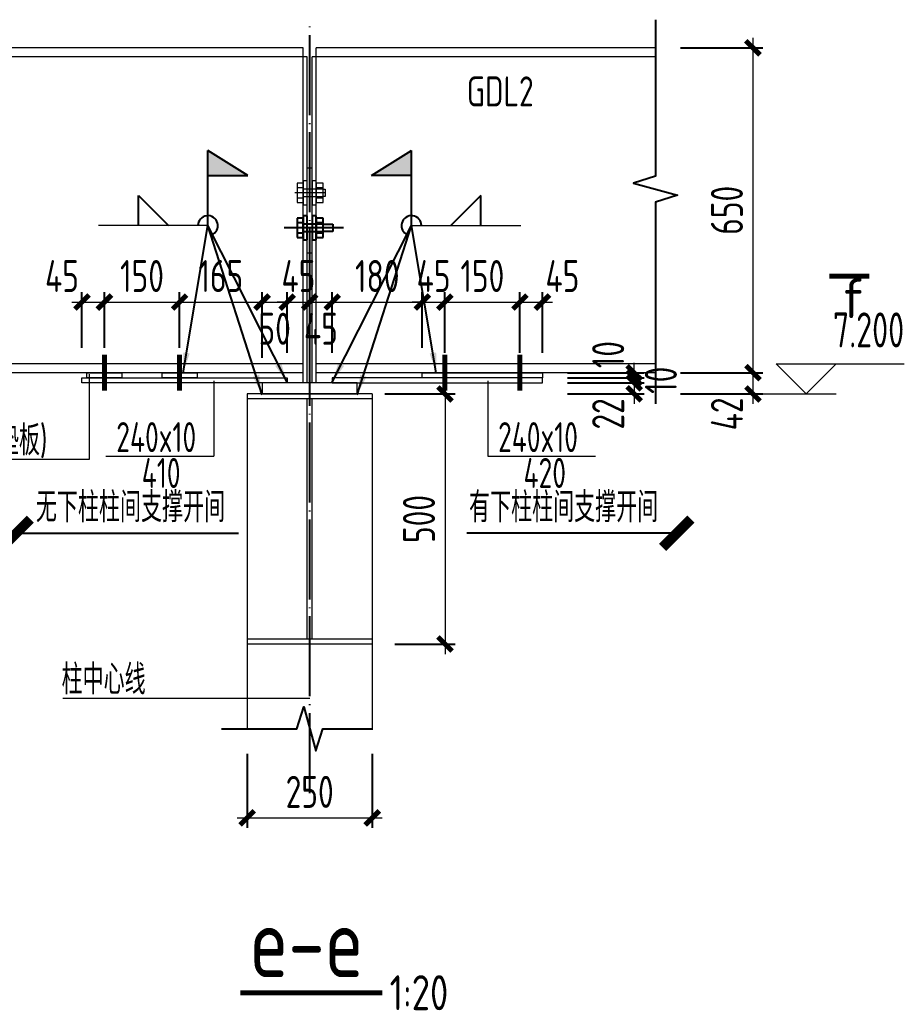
# Model space of a CAD drawing. Extents: x -2746917 to -971774, y -3334247 to -3250358.
# Drawn here: x -1292101 to -1283267, y -3303598 to -3293698 of the extents above; entities that cross this region are included whole.
import ezdxf
from ezdxf.enums import TextEntityAlignment as Align

# ---------------------------------------------------------------- set-up
doc = ezdxf.new("R2010")
doc.units = 0
doc.header["$LTSCALE"] = 1000
doc.header["$MEASUREMENT"] = 0
doc.header["$PDMODE"] = 35
doc.linetypes.add('CENTERX2', pattern=[101.6, 63.5, -12.7, 12.7, -12.7])
doc.linetypes.add('DOTE', pattern=[2.42, 2, -0.2, 0.02, -0.2])
doc.layers.get('0').update_dxf_attribs({"linetype": 'CONTINUOUS'})
doc.layers.get('Defpoints').update_dxf_attribs({"linetype": 'CONTINUOUS'})
for name, color, linetype in [('AXIS', 253, 'DOTE'), ('BEAM_CON', 4, 'CONTINUOUS'), ('COLU', 7, 'CONTINUOUS'), ('DIM', 3, 'CONTINUOUS'), ('DOTE', 1, 'DOTE'), ('GJ', 1, 'CONTINUOUS'), ('NUM', 7, 'CONTINUOUS'), ('REIN', 1, 'CONTINUOUS'), ('TEXT', 7, 'CONTINUOUS'), ('THICK', 6, 'CONTINUOUS'), ('THIN', 7, 'CONTINUOUS'), ('WELD', 7, 'CONTINUOUS')]:
    doc.layers.add(name, color=color, linetype=linetype)
doc.styles.add('SJQYTEXTSTYLE', font='GBXWXT.shx', dxfattribs={"bigfont": 'GBHZFS.shx'})
doc.styles.add('TSSD_Dimension', font='tssdeng.shx', dxfattribs={"width": 0.75, "bigfont": 'Hztxt.shx'})
doc.styles.add('TSSD_Label', font='tssdeng.shx', dxfattribs={"width": 0.75, "bigfont": 'hztxt.shx'})
doc.styles.add('TSSD_Rein', font='Tssdeng.shx', dxfattribs={"width": 0.75, "bigfont": 'hztxt.shx'})
doc.dimstyles.new('SJQY_30_100', dxfattribs={"dimtxt": 350, "dimasz": 100, "dimexe": 250, "dimexo": 250, "dimgap": 100, "dimtad": 1, "dimdec": 0, "dimlfac": 0.3, "dimzin": 0, "dimdsep": 46, "dimtxsty": 'SJQYTEXTSTYLE', "dimblk": 'ARCHTICK', "dimcen": 0, "dimclrd": 256, "dimclre": 256, "dimclrt": 256, "dimadec": 0, "dimazin": 0, "dimtfac": 1, "dimtdec": 0, "dimtix": 1, "dimtmove": 2, "dimatfit": 1, "dimldrblk": 'ARCHTICK', "dimfxl": 1, "dimtvp": 1, "dimtolj": 1, "dimtzin": 0, "dimlwd": -1, "dimlwe": -1, "dimarcsym": 0})
doc.dimstyles.new('TSSD_20_100', dxfattribs={"dimtxt": 350, "dimasz": 100, "dimexe": 100, "dimexo": 250, "dimgap": 100, "dimtad": 1, "dimdec": 0, "dimlfac": 0.2, "dimzin": 0, "dimdsep": 46, "dimtxsty": 'TSSD_Dimension', "dimblk": 'ARCHTICK', "dimcen": 0, "dimdle": 100, "dimclrt": 7, "dimadec": 0, "dimazin": 0, "dimtfac": 1, "dimtdec": 0, "dimtix": 1, "dimtmove": 2, "dimatfit": 3, "dimfxl": 1, "dimtolj": 1, "dimtzin": 0, "dimlwd": 5, "dimarcsym": 0})
doc.dimstyles.new('TSSD_LEADER_STYLE_200.0', dxfattribs={"dimtxt": 700, "dimasz": 200, "dimexe": 200, "dimexo": 500, "dimgap": 0.09, "dimtad": 0, "dimtih": 1, "dimtoh": 1, "dimdec": 4, "dimzin": 0, "dimdsep": 46, "dimtxsty": 'Standard', "dimcen": 0.09, "dimdle": 200, "dimclrt": 7, "dimadec": 0, "dimazin": 0, "dimtfac": 1, "dimtdec": 4, "dimtofl": 0, "dimtmove": 0, "dimatfit": 3, "dimfxl": 1, "dimtolj": 1, "dimtzin": 0, "dimarcsym": 0})

# ---------------------------------------------------------------- blocks, each defined once
blk = doc.blocks.new('A$C1EF05E11')
at = {"layer": 'DOTE', "color": 8, "linetype": 'CENTERX2'}
blk.add_line((279.2, 11.6), (-313, 11.6), dxfattribs=at)
at = {"layer": 'GJ', "color": 8}
for p, q in [((-124.6, 107.6), (-184.6, 107.6)), ((-184.6, 107.6), (-184.6, -84.4)), ((-84.6, 131.6), (-124.6, 131.6)), ((-124.6, 131.6), (-124.6, -108.4)), ((-124.6, -84.4), (-124.6, 107.6)), ((-84.6, -108.4), (-84.6, 131.6)), ((-34.6, 131.6), (-34.6, -108.4)), ((5.4, 131.6), (-34.6, 131.6)), ((5.4, -108.4), (5.4, 131.6)), ((75.4, 107.6), (5.4, 107.6)), ((5.4, 107.6), (5.4, -84.4)), ((75.4, -84.4), (75.4, 107.6)), ((-124.6, 62.6), (-184.6, 62.6)), ((75.4, 47.6), (-124.6, 47.6)), ((75.4, 62.6), (5.4, 62.6)), ((75.4, 47.6), (171.7, 47.6)), ((171.7, 47.6), (171.7, -24.4)), ((-184.6, -39.4), (-124.6, -39.4)), ((-184.6, -84.4), (-124.6, -84.4)), ((-124.6, -24.4), (75.4, -24.4)), ((5.4, -39.4), (75.4, -39.4)), ((5.4, -84.4), (75.4, -84.4)), ((171.7, -24.4), (75.4, -24.4)), ((-124.6, -108.4), (-84.6, -108.4)), ((-34.6, -108.4), (5.4, -108.4))]:
    blk.add_line(p, q, dxfattribs=at)
blk = doc.blocks.new('_ArchTick')
at = {"color": 0, "const_width": 0.5}
blk.add_lwpolyline([(-0.707, -0.707), (0.707, 0.707)], dxfattribs=at)
blk = doc.blocks.new('*D133')
at = {"layer": 'Defpoints', "color": 0, "ltscale": 1.5}
for p in [(-1291255.6, -3296519.4), (-1291480.6, -3297225.9, -48), (-1291255.6, -3297225.9)]:
    blk.add_point(p, dxfattribs=at)
at = {"layer": 'DIM', "color": 0, "lineweight": -2, "ltscale": 1.5}
for p, q in [((-1291480.6, -3296975.9), (-1291480.6, -3296419.4)), ((-1291255.6, -3296975.9), (-1291255.6, -3296419.4))]:
    blk.add_line(p, q, dxfattribs=at)
at = {"layer": 'DIM', "color": 0, "lineweight": 5, "ltscale": 1.5}
blk.add_line((-1291580.6, -3296519.4), (-1291155.6, -3296519.4), dxfattribs=at)
at = {"layer": 'DIM', "color": 0, "lineweight": 5, "ltscale": 1.5, "xscale": 100, "yscale": 100, "zscale": 100, "rotation": 180}
blk.add_blockref('_ArchTick', (-1291480.6, -3296519.4), dxfattribs=at)
at = {"layer": 'DIM', "color": 0, "lineweight": 5, "ltscale": 1.5, "xscale": 100, "yscale": 100, "zscale": 100}
blk.add_blockref('_ArchTick', (-1291255.6, -3296519.4), dxfattribs=at)
at = {"layer": 'DIM', "color": 7, "ltscale": 1.5, "insert": (-1291680.2, -3296259.4), "char_height": 320, "attachment_point": 5, "style": 'TSSD_Dimension'}
blk.add_mtext('\\A1;45', dxfattribs=at)
blk = doc.blocks.new('*D134')
at = {"layer": 'Defpoints', "color": 0, "ltscale": 1.5}
for p in [(-1290505.6, -3296519.4), (-1291255.6, -3297225.9, -48), (-1290505.6, -3297225.9)]:
    blk.add_point(p, dxfattribs=at)
at = {"layer": 'DIM', "color": 0, "lineweight": -2, "ltscale": 1.5}
for p, q in [((-1291255.6, -3296975.9), (-1291255.6, -3296419.4)), ((-1290505.6, -3296975.9), (-1290505.6, -3296419.4))]:
    blk.add_line(p, q, dxfattribs=at)
at = {"layer": 'DIM', "color": 0, "lineweight": 5, "ltscale": 1.5}
blk.add_line((-1291355.6, -3296519.4), (-1290405.6, -3296519.4), dxfattribs=at)
at = {"layer": 'DIM', "color": 0, "lineweight": 5, "ltscale": 1.5, "xscale": 100, "yscale": 100, "zscale": 100, "rotation": 180}
blk.add_blockref('_ArchTick', (-1291255.6, -3296519.4), dxfattribs=at)
at = {"layer": 'DIM', "color": 0, "lineweight": 5, "ltscale": 1.5, "xscale": 100, "yscale": 100, "zscale": 100}
blk.add_blockref('_ArchTick', (-1290505.6, -3296519.4), dxfattribs=at)
at = {"layer": 'DIM', "color": 7, "ltscale": 1.5, "insert": (-1290880.6, -3296259.4), "char_height": 320, "attachment_point": 5, "style": 'TSSD_Dimension'}
blk.add_mtext('\\A1;150', dxfattribs=at)
blk = doc.blocks.new('*D135')
at = {"layer": 'Defpoints', "color": 0, "ltscale": 1.5}
for p in [(-1289680.6, -3296519.4), (-1290505.6, -3297225.9), (-1289680.6, -3297325.9, -48)]:
    blk.add_point(p, dxfattribs=at)
at = {"layer": 'DIM', "color": 0, "lineweight": -2, "ltscale": 1.5}
for p, q in [((-1290505.6, -3296975.9), (-1290505.6, -3296419.4)), ((-1289680.6, -3297075.9), (-1289680.6, -3296419.4))]:
    blk.add_line(p, q, dxfattribs=at)
at = {"layer": 'DIM', "color": 0, "lineweight": 5, "ltscale": 1.5}
blk.add_line((-1290605.6, -3296519.4), (-1289580.6, -3296519.4), dxfattribs=at)
at = {"layer": 'DIM', "color": 0, "lineweight": 5, "ltscale": 1.5, "xscale": 100, "yscale": 100, "zscale": 100, "rotation": 180}
blk.add_blockref('_ArchTick', (-1290505.6, -3296519.4), dxfattribs=at)
at = {"layer": 'DIM', "color": 0, "lineweight": 5, "ltscale": 1.5, "xscale": 100, "yscale": 100, "zscale": 100}
blk.add_blockref('_ArchTick', (-1289680.6, -3296519.4), dxfattribs=at)
at = {"layer": 'DIM', "color": 7, "ltscale": 1.5, "insert": (-1290093.1, -3296259.4), "char_height": 320, "attachment_point": 5, "style": 'TSSD_Dimension'}
blk.add_mtext('\\A1;165', dxfattribs=at)
blk = doc.blocks.new('*D136')
at = {"layer": 'Defpoints', "color": 0, "ltscale": 1.5}
for p in [(-1289430.6, -3296519.4), (-1289430.6, -3297275.9, -48), (-1289680.6, -3297325.9, -48)]:
    blk.add_point(p, dxfattribs=at)
at = {"layer": 'DIM', "color": 0, "lineweight": -2, "ltscale": 1.5}
for p, q in [((-1289680.6, -3297075.9), (-1289680.6, -3296419.4)), ((-1289430.6, -3297025.9), (-1289430.6, -3296419.4))]:
    blk.add_line(p, q, dxfattribs=at)
at = {"layer": 'DIM', "color": 0, "lineweight": 5, "ltscale": 1.5}
blk.add_line((-1289780.6, -3296519.4), (-1289330.6, -3296519.4), dxfattribs=at)
at = {"layer": 'DIM', "color": 0, "lineweight": 5, "ltscale": 1.5, "xscale": 100, "yscale": 100, "zscale": 100, "rotation": 180}
blk.add_blockref('_ArchTick', (-1289680.6, -3296519.4), dxfattribs=at)
at = {"layer": 'DIM', "color": 0, "lineweight": 5, "ltscale": 1.5, "xscale": 100, "yscale": 100, "zscale": 100}
blk.add_blockref('_ArchTick', (-1289430.6, -3296519.4), dxfattribs=at)
at = {"layer": 'DIM', "color": 7, "ltscale": 1.5, "insert": (-1289555.6, -3296786.1), "char_height": 320, "attachment_point": 5, "style": 'TSSD_Dimension'}
blk.add_mtext('\\A1;50', dxfattribs=at)
blk = doc.blocks.new('*D137')
at = {"layer": 'Defpoints', "color": 0, "ltscale": 1.5}
for p in [(-1289205.6, -3296519.4), (-1289430.6, -3297275.9, -48), (-1289205.6, -3297275.9, -48)]:
    blk.add_point(p, dxfattribs=at)
at = {"layer": 'DIM', "color": 0, "lineweight": -2, "ltscale": 1.5}
for p, q in [((-1289430.6, -3297025.9), (-1289430.6, -3296419.4)), ((-1289205.6, -3297025.9), (-1289205.6, -3296419.4))]:
    blk.add_line(p, q, dxfattribs=at)
at = {"layer": 'DIM', "color": 0, "lineweight": 5, "ltscale": 1.5}
for p, q in [((-1289430.6, -3296519.4), (-1289530.6, -3296519.4)), ((-1289430.6, -3296519.4), (-1289205.6, -3296519.4)), ((-1289205.6, -3296519.4), (-1289105.6, -3296519.4))]:
    blk.add_line(p, q, dxfattribs=at)
at = {"layer": 'DIM', "color": 0, "lineweight": 5, "ltscale": 1.5, "xscale": 100, "yscale": 100, "zscale": 100}
blk.add_blockref('_ArchTick', (-1289430.6, -3296519.4), dxfattribs=at)
at = {"layer": 'DIM', "color": 0, "lineweight": 5, "ltscale": 1.5, "xscale": 100, "yscale": 100, "zscale": 100, "rotation": 180}
blk.add_blockref('_ArchTick', (-1289205.6, -3296519.4), dxfattribs=at)
at = {"layer": 'DIM', "color": 7, "ltscale": 1.5, "insert": (-1289318.1, -3296259.4), "char_height": 320, "attachment_point": 5, "style": 'TSSD_Dimension'}
blk.add_mtext('\\A1;45', dxfattribs=at)
blk = doc.blocks.new('*D138')
at = {"layer": 'Defpoints', "color": 0, "ltscale": 1.5}
for p in [(-1288980.6, -3296519.4), (-1289205.6, -3297275.9, -48), (-1288980.6, -3297275.9, -48)]:
    blk.add_point(p, dxfattribs=at)
at = {"layer": 'DIM', "color": 0, "lineweight": -2, "ltscale": 1.5}
for p, q in [((-1289205.6, -3297025.9), (-1289205.6, -3296419.4)), ((-1288980.6, -3297025.9), (-1288980.6, -3296419.4))]:
    blk.add_line(p, q, dxfattribs=at)
at = {"layer": 'DIM', "color": 0, "lineweight": 5, "ltscale": 1.5}
blk.add_line((-1289305.6, -3296519.4), (-1288880.6, -3296519.4), dxfattribs=at)
at = {"layer": 'DIM', "color": 0, "lineweight": 5, "ltscale": 1.5, "xscale": 100, "yscale": 100, "zscale": 100, "rotation": 180}
blk.add_blockref('_ArchTick', (-1289205.6, -3296519.4), dxfattribs=at)
at = {"layer": 'DIM', "color": 0, "lineweight": 5, "ltscale": 1.5, "xscale": 100, "yscale": 100, "zscale": 100}
blk.add_blockref('_ArchTick', (-1288980.6, -3296519.4), dxfattribs=at)
at = {"layer": 'DIM', "color": 7, "ltscale": 1.5, "insert": (-1289093.1, -3296786.1), "char_height": 320, "attachment_point": 5, "style": 'TSSD_Dimension'}
blk.add_mtext('\\A1;45', dxfattribs=at)
blk = doc.blocks.new('*D139')
at = {"layer": 'Defpoints', "color": 0, "ltscale": 1.5}
for p in [(-1288080.6, -3296519.4), (-1288980.6, -3297275.9, -48), (-1288080.6, -3297225.9, -48)]:
    blk.add_point(p, dxfattribs=at)
at = {"layer": 'DIM', "color": 0, "lineweight": -2, "ltscale": 1.5}
for p, q in [((-1288980.6, -3297025.9), (-1288980.6, -3296419.4)), ((-1288080.6, -3296975.9), (-1288080.6, -3296419.4))]:
    blk.add_line(p, q, dxfattribs=at)
at = {"layer": 'DIM', "color": 0, "lineweight": 5, "ltscale": 1.5}
blk.add_line((-1289080.6, -3296519.4), (-1287980.6, -3296519.4), dxfattribs=at)
at = {"layer": 'DIM', "color": 0, "lineweight": 5, "ltscale": 1.5, "xscale": 100, "yscale": 100, "zscale": 100, "rotation": 180}
blk.add_blockref('_ArchTick', (-1288980.6, -3296519.4), dxfattribs=at)
at = {"layer": 'DIM', "color": 0, "lineweight": 5, "ltscale": 1.5, "xscale": 100, "yscale": 100, "zscale": 100}
blk.add_blockref('_ArchTick', (-1288080.6, -3296519.4), dxfattribs=at)
at = {"layer": 'DIM', "color": 7, "ltscale": 1.5, "insert": (-1288530.6, -3296259.4), "char_height": 320, "attachment_point": 5, "style": 'TSSD_Dimension'}
blk.add_mtext('\\A1;180', dxfattribs=at)
blk = doc.blocks.new('*D140')
at = {"layer": 'Defpoints', "color": 0, "ltscale": 1.5}
for p in [(-1287855.6, -3296519.4), (-1288080.6, -3297225.9, -48), (-1287855.6, -3297275.9, -48)]:
    blk.add_point(p, dxfattribs=at)
at = {"layer": 'DIM', "color": 0, "lineweight": -2, "ltscale": 1.5}
for p, q in [((-1288080.6, -3296975.9), (-1288080.6, -3296419.4)), ((-1287855.6, -3297025.9), (-1287855.6, -3296419.4))]:
    blk.add_line(p, q, dxfattribs=at)
at = {"layer": 'DIM', "color": 0, "lineweight": 5, "ltscale": 1.5}
for p, q in [((-1288080.6, -3296519.4), (-1288180.6, -3296519.4)), ((-1288080.6, -3296519.4), (-1287855.6, -3296519.4)), ((-1287855.6, -3296519.4), (-1287755.6, -3296519.4))]:
    blk.add_line(p, q, dxfattribs=at)
at = {"layer": 'DIM', "color": 0, "lineweight": 5, "ltscale": 1.5, "xscale": 100, "yscale": 100, "zscale": 100}
blk.add_blockref('_ArchTick', (-1288080.6, -3296519.4), dxfattribs=at)
at = {"layer": 'DIM', "color": 0, "lineweight": 5, "ltscale": 1.5, "xscale": 100, "yscale": 100, "zscale": 100, "rotation": 180}
blk.add_blockref('_ArchTick', (-1287855.6, -3296519.4), dxfattribs=at)
at = {"layer": 'DIM', "color": 7, "ltscale": 1.5, "insert": (-1287968.1, -3296259.4), "char_height": 320, "attachment_point": 5, "style": 'TSSD_Dimension'}
blk.add_mtext('\\A1;45', dxfattribs=at)
blk = doc.blocks.new('*D141')
at = {"layer": 'Defpoints', "color": 0, "ltscale": 1.5}
for p in [(-1287105.6, -3296519.4), (-1287855.6, -3297275.9, -48), (-1287105.6, -3297275.9, -48)]:
    blk.add_point(p, dxfattribs=at)
at = {"layer": 'DIM', "color": 0, "lineweight": -2, "ltscale": 1.5}
for p, q in [((-1287855.6, -3297025.9), (-1287855.6, -3296419.4)), ((-1287105.6, -3297025.9), (-1287105.6, -3296419.4))]:
    blk.add_line(p, q, dxfattribs=at)
at = {"layer": 'DIM', "color": 0, "lineweight": 5, "ltscale": 1.5}
blk.add_line((-1287955.6, -3296519.4), (-1287005.6, -3296519.4), dxfattribs=at)
at = {"layer": 'DIM', "color": 0, "lineweight": 5, "ltscale": 1.5, "xscale": 100, "yscale": 100, "zscale": 100, "rotation": 180}
blk.add_blockref('_ArchTick', (-1287855.6, -3296519.4), dxfattribs=at)
at = {"layer": 'DIM', "color": 0, "lineweight": 5, "ltscale": 1.5, "xscale": 100, "yscale": 100, "zscale": 100}
blk.add_blockref('_ArchTick', (-1287105.6, -3296519.4), dxfattribs=at)
at = {"layer": 'DIM', "color": 7, "ltscale": 1.5, "insert": (-1287480.6, -3296259.4), "char_height": 320, "attachment_point": 5, "style": 'TSSD_Dimension'}
blk.add_mtext('\\A1;150', dxfattribs=at)
blk = doc.blocks.new('*D142')
at = {"layer": 'Defpoints', "color": 0, "ltscale": 1.5}
for p in [(-1286880.6, -3296519.4), (-1287105.6, -3297275.9, -48), (-1286880.6, -3297275.9, -48)]:
    blk.add_point(p, dxfattribs=at)
at = {"layer": 'DIM', "color": 0, "lineweight": -2, "ltscale": 1.5}
for p, q in [((-1287105.6, -3297025.9), (-1287105.6, -3296419.4)), ((-1286880.6, -3297025.9), (-1286880.6, -3296419.4))]:
    blk.add_line(p, q, dxfattribs=at)
at = {"layer": 'DIM', "color": 0, "lineweight": 5, "ltscale": 1.5}
blk.add_line((-1287205.6, -3296519.4), (-1286780.6, -3296519.4), dxfattribs=at)
at = {"layer": 'DIM', "color": 0, "lineweight": 5, "ltscale": 1.5, "xscale": 100, "yscale": 100, "zscale": 100, "rotation": 180}
blk.add_blockref('_ArchTick', (-1287105.6, -3296519.4), dxfattribs=at)
at = {"layer": 'DIM', "color": 0, "lineweight": 5, "ltscale": 1.5, "xscale": 100, "yscale": 100, "zscale": 100}
blk.add_blockref('_ArchTick', (-1286880.6, -3296519.4), dxfattribs=at)
at = {"layer": 'DIM', "color": 7, "ltscale": 1.5, "insert": (-1286681, -3296259.4), "char_height": 320, "attachment_point": 5, "style": 'TSSD_Dimension'}
blk.add_mtext('\\A1;45', dxfattribs=at)
blk = doc.blocks.new('*D143')
at = {"layer": 'Defpoints', "color": 0, "ltscale": 1.5}
for p in [(-1288705.6, -3297437.9), (-1288605.6, -3299937.9), (-1287853.8, -3299937.9)]:
    blk.add_point(p, dxfattribs=at)
at = {"layer": 'DIM', "color": 0, "lineweight": 5, "ltscale": 1.5}
blk.add_line((-1287853.8, -3297337.9), (-1287853.8, -3300037.9), dxfattribs=at)
at = {"layer": 'DIM', "color": 0, "lineweight": -2, "ltscale": 1.5}
for p, q in [((-1288455.6, -3297437.9), (-1287753.8, -3297437.9)), ((-1288355.6, -3299937.9), (-1287753.8, -3299937.9))]:
    blk.add_line(p, q, dxfattribs=at)
at = {"layer": 'DIM', "color": 0, "lineweight": 5, "ltscale": 1.5, "xscale": 100, "yscale": 100, "zscale": 100}
for p, rotation in [((-1287853.8, -3297437.9), 90), ((-1287853.8, -3299937.9), 270)]:
    blk.add_blockref('_ArchTick', p, dxfattribs=dict(at, rotation=rotation))
at = {"layer": 'DIM', "color": 7, "ltscale": 1.5, "insert": (-1288113.8, -3298687.9), "char_height": 320, "attachment_point": 5, "rotation": 90, "style": 'TSSD_Dimension'}
blk.add_mtext('\\A1;500', dxfattribs=at)
blk = doc.blocks.new('_WELD001')
at = {"linetype": 'ByBlock'}
h = blk.add_hatch(color=0, dxfattribs=at)
h.paths.add_polyline_path([(0.8, 1), (0, 1.5), (0, 1)])
edge = h.paths.add_edge_path()
edge.add_line((0, 0), (0, 1.5))
at = {"color": 0, "linetype": 'ByBlock'}
for p, q in [((0, 0), (0, 1.5)), ((0.8, 1), (0, 1.5)), ((0, 1), (0.8, 1))]:
    blk.add_line(p, q, dxfattribs=at)
blk = doc.blocks.new('_WELD004')
at = {"color": 0, "linetype": 'ByBlock'}
for p, q in [((0, 1), (1, 0)), ((0, 0), (0, 1))]:
    blk.add_line(p, q, dxfattribs=at)
blk = doc.blocks.new('*D146')
at = {"layer": 'Defpoints', "color": 0, "ltscale": 1.5}
for p in [(-1285750.3, -3293977.9, -48), (-1285750.3, -3297225.9), (-1284777.6, -3297225.9)]:
    blk.add_point(p, dxfattribs=at)
at = {"layer": 'DIM', "color": 0, "lineweight": 5, "ltscale": 1.5}
blk.add_line((-1284777.6, -3293877.9), (-1284777.6, -3297325.9), dxfattribs=at)
at = {"layer": 'DIM', "color": 0, "lineweight": -2, "ltscale": 1.5}
for p, q in [((-1285500.3, -3293977.9), (-1284677.6, -3293977.9)), ((-1285500.3, -3297225.9), (-1284677.6, -3297225.9))]:
    blk.add_line(p, q, dxfattribs=at)
at = {"layer": 'DIM', "color": 0, "lineweight": 5, "ltscale": 1.5, "xscale": 100, "yscale": 100, "zscale": 100}
for p, rotation in [((-1284777.6, -3293977.9), 90), ((-1284777.6, -3297225.9), 270)]:
    blk.add_blockref('_ArchTick', p, dxfattribs=dict(at, rotation=rotation))
at = {"layer": 'DIM', "color": 7, "ltscale": 1.5, "insert": (-1285037.6, -3295601.9), "char_height": 320, "attachment_point": 5, "rotation": 90, "style": 'TSSD_Dimension'}
blk.add_mtext('\\A1;650', dxfattribs=at)
blk = doc.blocks.new('*D147')
at = {"layer": 'Defpoints', "color": 0, "ltscale": 1.5}
for p in [(-1285750.3, -3297225.9), (-1285750.3, -3297437.9), (-1284777.6, -3297437.9)]:
    blk.add_point(p, dxfattribs=at)
at = {"layer": 'DIM', "color": 0, "lineweight": 5, "ltscale": 1.5}
blk.add_line((-1284777.6, -3297125.9), (-1284777.6, -3297537.9), dxfattribs=at)
at = {"layer": 'DIM', "color": 0, "lineweight": -2, "ltscale": 1.5}
for p, q in [((-1285500.3, -3297225.9), (-1284677.6, -3297225.9)), ((-1285500.3, -3297437.9), (-1284677.6, -3297437.9))]:
    blk.add_line(p, q, dxfattribs=at)
at = {"layer": 'DIM', "color": 0, "lineweight": 5, "ltscale": 1.5, "xscale": 100, "yscale": 100, "zscale": 100}
for p, rotation in [((-1284777.6, -3297225.9), 90), ((-1284777.6, -3297437.9), 270)]:
    blk.add_blockref('_ArchTick', p, dxfattribs=dict(at, rotation=rotation))
at = {"layer": 'DIM', "color": 7, "ltscale": 1.5, "insert": (-1285037.6, -3297637.5), "char_height": 320, "attachment_point": 5, "rotation": 90, "style": 'TSSD_Dimension'}
blk.add_mtext('\\A1;42', dxfattribs=at)
blk = doc.blocks.new('*D148')
at = {"layer": 'Defpoints', "color": 0, "ltscale": 1.5}
for p in [(-1289830.6, -3300786.5), (-1288580.6, -3300786.5), (-1288580.6, -3301675.8)]:
    blk.add_point(p, dxfattribs=at)
at = {"layer": 'DIM', "color": 0, "lineweight": -2, "ltscale": 1.5}
for p, q in [((-1289830.6, -3301036.5), (-1289830.6, -3301775.8)), ((-1288580.6, -3301036.5), (-1288580.6, -3301775.8))]:
    blk.add_line(p, q, dxfattribs=at)
at = {"layer": 'DIM', "color": 0, "lineweight": 5, "ltscale": 1.5}
blk.add_line((-1289930.6, -3301675.8), (-1288480.6, -3301675.8), dxfattribs=at)
at = {"layer": 'DIM', "color": 0, "lineweight": 5, "ltscale": 1.5, "xscale": 100, "yscale": 100, "zscale": 100, "rotation": 180}
blk.add_blockref('_ArchTick', (-1289830.6, -3301675.8), dxfattribs=at)
at = {"layer": 'DIM', "color": 0, "lineweight": 5, "ltscale": 1.5, "xscale": 100, "yscale": 100, "zscale": 100}
blk.add_blockref('_ArchTick', (-1288580.6, -3301675.8), dxfattribs=at)
at = {"layer": 'DIM', "color": 7, "ltscale": 1.5, "insert": (-1289205.6, -3301415.8), "char_height": 320, "attachment_point": 5, "style": 'TSSD_Dimension'}
blk.add_mtext('\\A1;250', dxfattribs=at)
blk = doc.blocks.new('*D149')
at = {"layer": 'Defpoints', "color": 0, "ltscale": 1.5}
for p in [(-1286880.6, -3297225.9), (-1286880.6, -3297275.9), (-1285963.9, -3297275.9)]:
    blk.add_point(p, dxfattribs=at)
at = {"layer": 'DIM', "color": 0, "lineweight": 5, "ltscale": 1.5}
for p, q in [((-1285963.9, -3297225.9), (-1285963.9, -3297125.9)), ((-1285963.9, -3297225.9), (-1285963.9, -3297275.9)), ((-1285963.9, -3297275.9), (-1285963.9, -3297375.9))]:
    blk.add_line(p, q, dxfattribs=at)
at = {"layer": 'DIM', "color": 0, "lineweight": -2, "ltscale": 1.5}
for p, q in [((-1286630.6, -3297225.9), (-1285863.9, -3297225.9)), ((-1286630.6, -3297275.9), (-1285863.9, -3297275.9))]:
    blk.add_line(p, q, dxfattribs=at)
at = {"layer": 'DIM', "color": 0, "lineweight": 5, "ltscale": 1.5, "xscale": 100, "yscale": 100, "zscale": 100}
for p, rotation in [((-1285963.9, -3297225.9), 270), ((-1285963.9, -3297275.9), 90)]:
    blk.add_blockref('_ArchTick', p, dxfattribs=dict(at, rotation=rotation))
at = {"layer": 'DIM', "color": 7, "ltscale": 1.5, "insert": (-1286223.9, -3297044.8), "char_height": 320, "attachment_point": 5, "rotation": 90, "style": 'TSSD_Dimension'}
blk.add_mtext('\\A1;10', dxfattribs=at)
blk = doc.blocks.new('*D150')
at = {"layer": 'Defpoints', "color": 0, "ltscale": 1.5}
for p in [(-1286880.6, -3297275.9), (-1286880.6, -3297325.9), (-1285963.9, -3297325.9)]:
    blk.add_point(p, dxfattribs=at)
at = {"layer": 'DIM', "color": 0, "lineweight": 5, "ltscale": 1.5}
for p, q in [((-1285963.9, -3297275.9), (-1285963.9, -3297175.9)), ((-1285963.9, -3297275.9), (-1285963.9, -3297325.9)), ((-1285963.9, -3297325.9), (-1285963.9, -3297425.9))]:
    blk.add_line(p, q, dxfattribs=at)
at = {"layer": 'DIM', "color": 0, "lineweight": -2, "ltscale": 1.5}
for p, q in [((-1286630.6, -3297275.9), (-1285863.9, -3297275.9)), ((-1286630.6, -3297325.9), (-1285863.9, -3297325.9))]:
    blk.add_line(p, q, dxfattribs=at)
at = {"layer": 'DIM', "color": 0, "lineweight": 5, "ltscale": 1.5, "xscale": 100, "yscale": 100, "zscale": 100}
for p, rotation in [((-1285963.9, -3297275.9), 270), ((-1285963.9, -3297325.9), 90)]:
    blk.add_blockref('_ArchTick', p, dxfattribs=dict(at, rotation=rotation))
at = {"layer": 'DIM', "color": 7, "ltscale": 1.5, "insert": (-1285697.3, -3297300.9), "char_height": 320, "attachment_point": 5, "rotation": 90, "style": 'TSSD_Dimension'}
blk.add_mtext('\\A1;10', dxfattribs=at)
blk = doc.blocks.new('*D151')
at = {"layer": 'Defpoints', "color": 0, "ltscale": 1.5}
for p in [(-1286880.6, -3297325.9), (-1286880.6, -3297437.9), (-1285963.9, -3297437.9)]:
    blk.add_point(p, dxfattribs=at)
at = {"layer": 'DIM', "color": 0, "lineweight": 5, "ltscale": 1.5}
for p, q in [((-1285963.9, -3297325.9), (-1285963.9, -3297225.9)), ((-1285963.9, -3297325.9), (-1285963.9, -3297437.9)), ((-1285963.9, -3297437.9), (-1285963.9, -3297537.9))]:
    blk.add_line(p, q, dxfattribs=at)
at = {"layer": 'DIM', "color": 0, "lineweight": -2, "ltscale": 1.5}
for p, q in [((-1286630.6, -3297325.9), (-1285863.9, -3297325.9)), ((-1286630.6, -3297437.9), (-1285863.9, -3297437.9))]:
    blk.add_line(p, q, dxfattribs=at)
at = {"layer": 'DIM', "color": 0, "lineweight": 5, "ltscale": 1.5, "xscale": 100, "yscale": 100, "zscale": 100}
for p, rotation in [((-1285963.9, -3297325.9), 270), ((-1285963.9, -3297437.9), 90)]:
    blk.add_blockref('_ArchTick', p, dxfattribs=dict(at, rotation=rotation))
at = {"layer": 'DIM', "color": 7, "ltscale": 1.5, "insert": (-1286223.9, -3297637.5), "char_height": 320, "attachment_point": 5, "rotation": 90, "style": 'TSSD_Dimension'}
blk.add_mtext('\\A1;22', dxfattribs=at)

msp = doc.modelspace()

# ---------------------------------------------------------------- linework, layer by layer
at = {"layer": 'AXIS', "ltscale": 0.4}
msp.add_line((-1289205.58, -3301428.58), (-1289205.58, -3293704.3, -48), dxfattribs=at)
at = {"layer": 'BEAM_CON', "lineweight": 5}
for p, q in [((-1289270.58, -3293977.94, -48), (-1292660.86, -3293977.94, -48)), ((-1289270.58, -3297325.94), (-1289270.58, -3293977.94, -48)), ((-1285750.3, -3293977.94, -48), (-1289140.58, -3293977.94, -48)), ((-1289140.58, -3297325.94), (-1289140.58, -3293977.94, -48)), ((-1289230.58, -3294067.94, -48), (-1292660.86, -3294067.94, -48)), ((-1289230.58, -3297325.94), (-1289230.58, -3294067.94, -48)), ((-1285750.3, -3294067.94, -48), (-1289180.58, -3294067.94, -48)), ((-1289180.58, -3297325.94), (-1289180.58, -3294067.94, -48)), ((-1289230.58, -3295177.94), (-1289180.58, -3295177.94)), ((-1289230.58, -3296027.94), (-1289180.58, -3296027.94)), ((-1289270.58, -3297135.94), (-1292660.86, -3297135.94)), ((-1285750.3, -3297135.94), (-1289140.58, -3297135.94)), ((-1289270.58, -3297225.94), (-1292660.86, -3297225.94)), ((-1285750.3, -3297225.94), (-1289140.58, -3297225.94)), ((-1289830.58, -3297437.94), (-1289830.58, -3300786.47)), ((-1288580.58, -3297437.94), (-1289830.58, -3297437.94)), ((-1288580.58, -3297437.94), (-1288580.58, -3300786.47)), ((-1288580.58, -3297487.94), (-1289830.58, -3297487.94)), ((-1289230.58, -3299887.94), (-1289230.58, -3297487.94)), ((-1289180.58, -3299887.94), (-1289180.58, -3297487.94)), ((-1288580.58, -3299887.94), (-1289830.58, -3299887.94)), ((-1288580.58, -3299937.94), (-1289830.58, -3299937.94))]:
    msp.add_line(p, q, dxfattribs=at)
for points in [[(-1291480.58, -3297275.94), (-1289430.58, -3297275.94), (-1289430.58, -3297325.94), (-1291480.58, -3297325.94)], [(-1291430.58, -3297225.94), (-1291080.58, -3297225.94), (-1291080.58, -3297275.94), (-1291430.58, -3297275.94)], [(-1290680.58, -3297225.94), (-1290330.58, -3297225.94), (-1290330.58, -3297275.94), (-1290680.58, -3297275.94)], [(-1286880.58, -3297275.94), (-1288980.58, -3297275.94), (-1288980.58, -3297325.94), (-1286880.58, -3297325.94)], [(-1289680.58, -3297437.94), (-1288730.58, -3297437.94), (-1288730.58, -3297325.94), (-1289680.58, -3297325.94)]]:
    msp.add_lwpolyline(points, close=True, dxfattribs=at)
at = {"layer": 'BEAM_CON', "lineweight": 5, "elevation": -48}
msp.add_lwpolyline([(-1288080.58, -3297225.94), (-1286880.58, -3297225.94), (-1286880.58, -3297275.94), (-1288080.58, -3297275.94)], close=True, dxfattribs=at)
at = {"layer": 'COLU', "linetype": 'ByBlock', "lineweight": 9}
for p, q in [((-1291409.91, -3297241.69), (-1291409.91, -3298092.27)), ((-1291409.91, -3298092.27), (-1293074.13, -3298092.27))]:
    msp.add_line(p, q, dxfattribs=at)
at = {"layer": 'DOTE', "color": 8, "linetype": 'CENTERX2', "lineweight": 9}
msp.add_line((-1289046.97, -3295427.94), (-1289354.48, -3295427.94), dxfattribs=at)
at = {"layer": 'GJ', "color": 8, "lineweight": 9}
for p, q in [((-1289270.58, -3295331.94), (-1289330.58, -3295331.94)), ((-1289330.58, -3295331.94), (-1289330.58, -3295523.94)), ((-1289270.58, -3295376.94), (-1289330.58, -3295376.94)), ((-1289230.58, -3295307.94), (-1289270.58, -3295307.94)), ((-1289270.58, -3295307.94), (-1289270.58, -3295547.94)), ((-1289270.58, -3295523.94), (-1289270.58, -3295331.94)), ((-1289070.58, -3295391.94), (-1289270.58, -3295391.94)), ((-1289230.58, -3295547.94), (-1289230.58, -3295307.94)), ((-1289180.58, -3295307.94), (-1289180.58, -3295547.94)), ((-1289140.58, -3295307.94), (-1289180.58, -3295307.94)), ((-1289140.58, -3295547.94), (-1289140.58, -3295307.94)), ((-1289070.58, -3295331.94), (-1289140.58, -3295331.94)), ((-1289140.58, -3295331.94), (-1289140.58, -3295523.94)), ((-1289070.58, -3295376.94), (-1289140.58, -3295376.94)), ((-1289070.58, -3295523.94), (-1289070.58, -3295331.94)), ((-1289070.58, -3295391.94), (-1289049.31, -3295391.94)), ((-1289049.31, -3295391.94), (-1289049.31, -3295463.94)), ((-1289330.58, -3295478.94), (-1289270.58, -3295478.94)), ((-1289270.58, -3295463.94), (-1289070.58, -3295463.94)), ((-1289140.58, -3295478.94), (-1289070.58, -3295478.94)), ((-1289049.31, -3295463.94), (-1289070.58, -3295463.94)), ((-1289330.58, -3295523.94), (-1289270.58, -3295523.94)), ((-1289270.58, -3295547.94), (-1289230.58, -3295547.94)), ((-1289180.58, -3295547.94), (-1289140.58, -3295547.94)), ((-1289140.58, -3295523.94), (-1289070.58, -3295523.94))]:
    msp.add_line(p, q, dxfattribs=at)
at = {"layer": 'NUM', "const_width": 50, "elevation": 48}
msp.add_lwpolyline([(-1289897.91, -3303425.93), (-1288480.92, -3303425.93)], dxfattribs=at)
at = {"layer": 'REIN', "color": 0, "linetype": 'ByBlock', "const_width": 50, "elevation": -48}
for points in [[(-1291255.58, -3297046.03), (-1291255.58, -3297405.91)], [(-1287105.58, -3297046.03), (-1287105.58, -3297405.91)]]:
    msp.add_lwpolyline(points, dxfattribs=at)
at = {"layer": 'REIN', "color": 0, "linetype": 'ByBlock', "const_width": 50}
for points in [[(-1290505.58, -3297046.03), (-1290505.58, -3297405.91)], [(-1287855.58, -3297046.03), (-1287855.58, -3297405.91)]]:
    msp.add_lwpolyline(points, dxfattribs=at)
at = {"layer": 'TEXT', "lineweight": 9}
for p, q in [((-1290163.24, -3297306.67), (-1290163.24, -3298059.94)), ((-1287427.44, -3297306.67), (-1287427.44, -3298059.94)), ((-1291241.31, -3298059.94), (-1290163.24, -3298059.94)), ((-1287427.44, -3298059.94), (-1286349.38, -3298059.94)), ((-1289205.58, -3300482.15), (-1291672.45, -3300482.15))]:
    msp.add_line(p, q, dxfattribs=at)
at = {"layer": 'THICK', "color": 4, "const_width": 50, "elevation": -96}
msp.add_lwpolyline([(-1284015.73, -3296260.49), (-1283615.73, -3296260.49)], dxfattribs=at)
at = {"layer": 'THIN', "lineweight": 9}
for p, q in [((-1284245.28, -3297437.94), (-1284545.28, -3297137.94)), ((-1284545.28, -3297137.94), (-1283945.28, -3297137.94)), ((-1284245.28, -3297437.94), (-1283945.28, -3297137.94)), ((-1283945.28, -3297137.94), (-1283266.82, -3297137.94)), ((-1284914.13, -3297437.94), (-1283945.28, -3297437.94)), ((-1284245.28, -3297437.94), (-1284245.28, -3297437.94))]:
    msp.add_line(p, q, dxfattribs=at)
at = {"layer": 'THIN', "elevation": -48}
for points in [[(-1285750.3, -3293697.94), (-1285750.3, -3295259.68), (-1285970.3, -3295329.68), (-1285530.3, -3295449.68), (-1285750.3, -3295519.68), (-1285750.3, -3297535.94)], [(-1290085.58, -3300786.47), (-1289335.58, -3300786.47), (-1289265.58, -3300566.47), (-1289145.58, -3301006.47), (-1289075.58, -3300786.47), (-1288575.58, -3300786.47)]]:
    msp.add_lwpolyline(points, dxfattribs=at)
at = {"layer": 'WELD', "lineweight": 9}
for p, q in [((-1290222.09, -3295755.3), (-1291315.43, -3295755.3)), ((-1288189.06, -3295755.3), (-1287095.72, -3295755.3))]:
    msp.add_line(p, q, dxfattribs=at)
at = {"layer": 'WELD'}
for centre, start, end in [((-1290222.09, -3295755.3, 48), 291.743959, 180), ((-1288189.06, -3295755.3, 48), 0, 248.256041)]:
    msp.add_arc(centre, 100, start, end, dxfattribs=at)

# ---------------------------------------------------------------- block references
at = {"layer": 'COLU', "linetype": 'ByBlock'}
msp.add_blockref('A$C1EF05E11', (-1289146, -3295789.54), dxfattribs=at)
at = {"layer": 'WELD'}
for name, p, xscale, yscale, zscale in [('_WELD001', (-1290222.09, -3295755.3), 500, 500, 500), ('_WELD001', (-1288189.06, -3295755.3), -500, 500, 500), ('_WELD004', (-1290915.43, -3295755.3), 300, 300, 300), ('_WELD004', (-1287495.72, -3295755.3), -300, 300, 300)]:
    msp.add_blockref(name, p, dxfattribs=dict(at, xscale=xscale, yscale=yscale, zscale=zscale))

# ---------------------------------------------------------------- texts
at = {"layer": 'TEXT', "lineweight": 9}
for s, height, style, width, p in [('GDL2', 300, 'TSSD_Rein', 0.75, (-1287636.39, -3294563.41)), ('70x10(垫板)', 300, 'TSSD_Rein', 0.7, (-1293046.14, -3298051.86)), ('240x10', 300, 'TSSD_Rein', 0.7, (-1291137.67, -3298019.53)), ('240x10', 300, 'TSSD_Rein', 0.7, (-1287323.8, -3298019.53)), ('410', 300, 'TSSD_Rein', 0.7, (-1290883.47, -3298377.89)), ('420', 300, 'TSSD_Rein', 0.7, (-1287069.6, -3298377.89)), ('无下柱柱间支撑开间', 300, 'TSSD_Rein', 0.7, (-1291940.81, -3298720.08, -48)), ('有下柱柱间支撑开间', 300, 'TSSD_Rein', 0.7, (-1287613.97, -3298720.08, -48)), ('柱中心线', 300, 'TSSD_Rein', 0.7, (-1291684.56, -3300441.74)), ('e-e', 700, 'TSSD_Label', 0.8, (-1289806.72, -3303267.52, 48)), ('1:20', 350, 'TSSD_Label', 0.8, (-1288406.98, -3303598.19, 48))]:
    msp.add_text(s, height=height, dxfattribs=dict(at, style=style, width=width)).set_placement(p)
at = {"layer": 'TEXT', "color": 4, "lineweight": 9, "style": 'TSSD_Label'}
msp.add_text('f', height=400, dxfattribs=at).set_placement((-1283897.5, -3296679.31, -96))
at = {"layer": 'TEXT', "lineweight": 9, "style": 'TSSD_Label', "width": 0.7}
msp.add_text('7.200', height=350, dxfattribs=at).set_placement((-1283266.82, -3297077.94), align=Align.BOTTOM_RIGHT)

# ---------------------------------------------------------------- dimensions: what is measured, and where the dimension line sits
at = {"layer": 'DIM', "ltscale": 1.5}
for base, p1, p2, picture, middle in [((-1284777.63, -3297225.94), (-1285750.3, -3293977.94, -48), (-1285750.3, -3297225.94), '*D146', (-1285037.63, -3295601.94)), ((-1287853.85, -3299937.94), (-1288705.58, -3297437.94), (-1288605.58, -3299937.94), '*D143', (-1288113.85, -3298687.94))]:
    dim = msp.add_linear_dim(base=base, p1=p1, p2=p2, angle=90, dimstyle='TSSD_20_100', override={"dimtxt": 320}, dxfattribs=at)
    dim.commit()
    dim.dimension.update_dxf_attribs({"geometry": picture, "text_midpoint": middle})
for base, p1, p2, picture, middle in [((-1291255.58, -3296519.44), (-1291480.58, -3297225.94, -48), (-1291255.58, -3297225.94), '*D133', (-1291680.17, -3296259.44)), ((-1286880.58, -3296519.44), (-1287105.58, -3297275.94, -48), (-1286880.58, -3297275.94, -48), '*D142', (-1286680.99, -3296259.44)), ((-1289430.58, -3296519.44), (-1289680.58, -3297325.94, -48), (-1289430.58, -3297275.94, -48), '*D136', (-1289555.58, -3296786.11)), ((-1288980.58, -3296519.44), (-1289205.58, -3297275.94, -48), (-1288980.58, -3297275.94, -48), '*D138', (-1289093.08, -3296786.11))]:
    dim = msp.add_linear_dim(base=base, p1=p1, p2=p2, dimstyle='TSSD_20_100', override={"dimtxt": 320}, dxfattribs=at)
    dim.commit()
    dim.dimension.update_dxf_attribs({"geometry": picture, "text_midpoint": middle, "dimtype": 160})
for base, p1, p2, picture, middle in [((-1290505.58, -3296519.44), (-1291255.58, -3297225.94, -48), (-1290505.58, -3297225.94), '*D134', (-1290880.58, -3296259.44)), ((-1289680.58, -3296519.44), (-1290505.58, -3297225.94), (-1289680.58, -3297325.94, -48), '*D135', (-1290093.08, -3296259.44)), ((-1289205.58, -3296519.44), (-1289430.58, -3297275.94, -48), (-1289205.58, -3297275.94, -48), '*D137', (-1289318.08, -3296259.44)), ((-1288080.58, -3296519.44), (-1288980.58, -3297275.94, -48), (-1288080.58, -3297225.94, -48), '*D139', (-1288530.58, -3296259.44)), ((-1287855.58, -3296519.44), (-1288080.58, -3297225.94, -48), (-1287855.58, -3297275.94, -48), '*D140', (-1287968.08, -3296259.44)), ((-1287105.58, -3296519.44), (-1287855.58, -3297275.94, -48), (-1287105.58, -3297275.94, -48), '*D141', (-1287480.58, -3296259.44)), ((-1288580.58, -3301675.79), (-1289830.58, -3300786.47), (-1288580.58, -3300786.47), '*D148', (-1289205.58, -3301415.79))]:
    dim = msp.add_linear_dim(base=base, p1=p1, p2=p2, dimstyle='TSSD_20_100', override={"dimtxt": 320}, dxfattribs=at)
    dim.commit()
    dim.dimension.update_dxf_attribs({"geometry": picture, "text_midpoint": middle})
for base, p1, p2, picture, middle in [((-1285963.92, -3297275.94), (-1286880.58, -3297225.94), (-1286880.58, -3297275.94), '*D149', (-1286223.92, -3297044.81)), ((-1285963.92, -3297325.94), (-1286880.58, -3297275.94), (-1286880.58, -3297325.94), '*D150', (-1285697.26, -3297300.94)), ((-1284777.63, -3297437.94), (-1285750.3, -3297225.94), (-1285750.3, -3297437.94), '*D147', (-1285037.63, -3297637.53)), ((-1285963.92, -3297437.94), (-1286880.58, -3297325.94), (-1286880.58, -3297437.94), '*D151', (-1286223.92, -3297637.53))]:
    dim = msp.add_linear_dim(base=base, p1=p1, p2=p2, angle=90, dimstyle='TSSD_20_100', override={"dimtxt": 320}, dxfattribs=at)
    dim.commit()
    dim.dimension.update_dxf_attribs({"geometry": picture, "text_midpoint": middle, "dimtype": 160})

# ---------------------------------------------------------------- leaders
at = {"layer": 'THIN', "lineweight": 9}
for points in [[(-1292137.32, -3298830.88, -48), (-1289916.16, -3298830.88, -48)], [(-1285539.04, -3298830.88, -48), (-1287635.19, -3298830.88, -48)]]:
    msp.add_leader(points, dimstyle='SJQY_30_100', override={"dimasz": 200}, dxfattribs=at)
at = {"layer": 'WELD', "lineweight": 9}
for points in [[(-1290469.83, -3297225.94, -48), (-1290222.09, -3295755.3, -48)], [(-1289680.58, -3297445.94, -48), (-1290222.09, -3295755.3, -48)], [(-1289430.58, -3297320.94, -48), (-1290222.09, -3295755.3, -48)], [(-1288980.58, -3297320.94, -48), (-1288189.06, -3295755.3, -48)], [(-1288730.58, -3297445.94, -48), (-1288189.06, -3295755.3, -48)], [(-1287941.33, -3297225.94, -48), (-1288189.06, -3295755.3, -48)]]:
    msp.add_leader(points, dimstyle='TSSD_LEADER_STYLE_200.0', dxfattribs=at)

doc.saveas('drawing.dxf')
